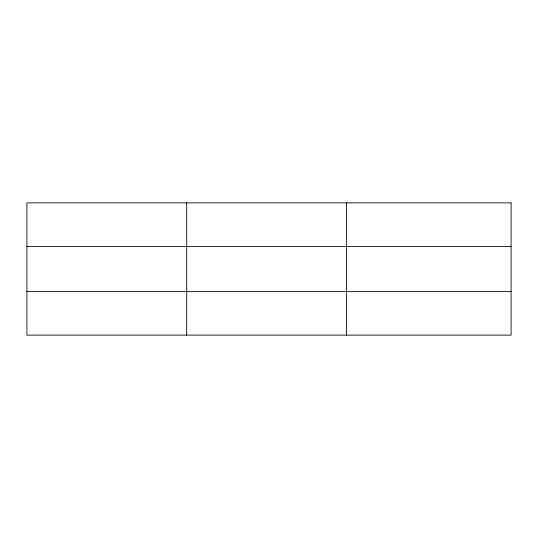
<?xml version="1.0" encoding="UTF-8"?>
<svg xmlns="http://www.w3.org/2000/svg" width="538" height="538" viewBox="0 0 538 538"><rect width="100%" height="100%" fill="white"/><g stroke="black" fill="none" stroke-linecap="round" stroke-linejoin="round"><path stroke-width="0.81" d="M186.686 202.873L186.686 335.127M346.472 202.873L346.472 335.127M26.9 246.518L511.1 246.518M26.9 291.482L511.1 291.482M511.1 202.873L511.1 335.127L26.9 335.127L26.9 202.873L511.1 202.873"/></g></svg>
